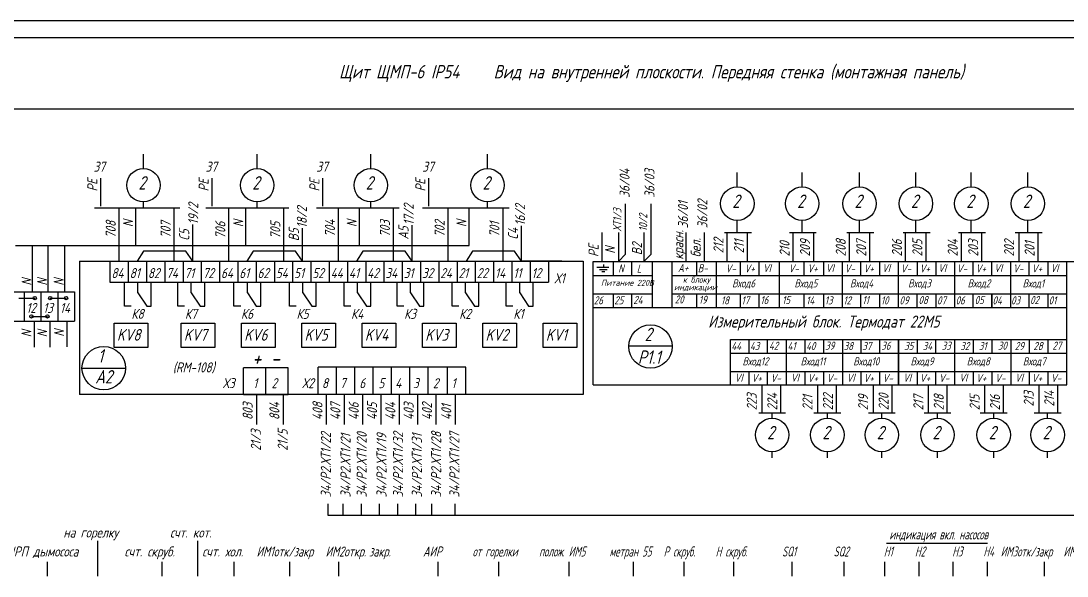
# Model space of a CAD drawing. Header units: millimetres. Extents: x 541 to 3142, y -35 to 600.
# Drawn here: x 2471.3 to 2784, y 434 to 600 of the extents above; entities that cross this region are included whole.
import ezdxf

# ---------------------------------------------------------------- set-up
doc = ezdxf.new("R2010")
doc.units = ezdxf.units.MM
doc.layers.add('АСУТП', color=7, linetype='Continuous')
doc.layers.add('ссылки', color=7, linetype='Continuous')
doc.styles.add('GOST тип А', font='GOST_A.TTF', dxfattribs={"oblique": 15})
doc.styles.add('ROMANC', font='GOST_A.TTF', dxfattribs={"oblique": 15, "height": 3})
doc.styles.get("Standard").update_dxf_attribs({"font": 'GOST_A.TTF', "width": 0.8, "oblique": 15, "height": 3})

msp = doc.modelspace()

# ---------------------------------------------------------------- linework, layer by layer
at = {"color": 7}
for p, q in [((3141.8436, 599.9708), (2300.8436, 599.9708)), ((2495.0677, 552.9717), (2495.0677, 544.5911)), ((2528.3479, 552.9717), (2528.3479, 544.5911)), ((2561.4636, 552.9717), (2561.4636, 544.5911)), ((2593.126, 552.9717), (2593.126, 544.5911)), ((2500.7122, 528.1671), (2500.7122, 544.1567)), ((2505.6309, 532.8376, -124.479), (2505.6309, 544.1322, -124.479)), ((2517.1116, 528.1671), (2517.1116, 544.1567)), ((2533.474, 528.1671), (2533.474, 544.1567)), ((2538.5722, 532.8376, -124.479), (2538.5722, 544.1322, -124.479)), ((2549.8734, 528.1671), (2549.8734, 544.1567)), ((2566.2521, 528.1671), (2566.2521, 544.1322)), ((2572.5016, 532.8376, -124.479), (2572.5016, 544.1322, -124.479)), ((2582.6515, 528.1671), (2582.6515, 544.1322)), ((2599, 528.1671), (2599, 544.1322)), ((2605.2782, 532.8376, -124.479), (2605.2782, 544.1322, -124.479)), ((2615.3994, 528.1671), (2615.3994, 544.1322)), ((2651.9982, 530.2217), (2651.9982, 545.2756)), ((2659.6289, 530.2217), (2659.6289, 545.2756)), ((2522.6634, 528.1671), (2522.6634, 539.1048)), ((2555.4252, 528.1671), (2555.4252, 538.037)), ((2588.2033, 528.1671), (2588.2033, 538.8987)), ((2620.9513, 528.1671), (2620.9513, 538.751)), ((2644.9231, 536.7697, -124.479), (2644.9231, 528.0156, -124.479)), ((2649.8745, 536.7697, -124.479), (2649.8745, 528.0156, -124.479)), ((2657.5051, 536.7697, -124.479), (2657.5051, 528.0156, -124.479)), ((2670.085, 536.7697, -124.479), (2670.085, 528.0156, -124.479)), ((2675.5159, 536.7697, -124.479), (2675.5159, 528.0156, -124.479)), ((2682.3904, 528.0729, -124.479), (2682.3904, 536.7697, -124.479)), ((2685.426, 536.7564), (2685.426, 537.5103)), ((2688.5037, 528.0729, -124.479), (2688.5037, 536.7697, -124.479)), ((2702.139, 528.0729, -124.479), (2702.139, 536.7697, -124.479)), ((2704.801, 536.7564), (2704.801, 537.5103)), ((2708.2522, 528.0729, -124.479), (2708.2522, 536.7697, -124.479)), ((2718.9425, 528.0729, -124.479), (2718.9425, 536.7697, -124.479)), ((2721.9697, 536.7564), (2721.9697, 537.5103)), ((2725.0557, 528.0729, -124.479), (2725.0557, 536.7697, -124.479)), ((2735.7259, 528.0729, -124.479), (2735.7259, 536.7697, -124.479)), ((2738.815, 536.7564), (2738.815, 537.5103)), ((2741.8392, 528.0729, -124.479), (2741.8392, 536.7697, -124.479)), ((2752.4088, 528.0729, -124.479), (2752.4088, 536.7697, -124.479)), ((2755.3631, 536.7564), (2755.3631, 537.5103)), ((2758.5221, 528.0729, -124.479), (2758.5221, 536.7697, -124.479)), ((2769.6456, 528.0729, -124.479), (2769.6456, 536.7697, -124.479)), ((2772.277, 536.7564), (2772.277, 537.5103)), ((2775.3684, 528.0729, -124.479), (2775.3684, 536.7697, -124.479)), ((2469.6604, 532.8376, -124.479), (2494.7603, 532.8376, -124.479)), ((2474.7789, 518.9489, -124.479), (2474.7789, 532.8376, -124.479)), ((2479.4457, 518.9489, -124.479), (2479.4457, 532.8376, -124.479)), ((2484.4136, 518.9489, -124.479), (2484.4136, 532.8376, -124.479)), ((2507.9752, 531.1134), (2506.0788, 528.1671)), ((2520.5827, 531.1134), (2507.9752, 531.1134)), ((2522.6634, 528.1671), (2520.5827, 531.1134)), ((2540.737, 531.1134), (2538.8406, 528.1671)), ((2553.3445, 531.1134), (2540.737, 531.1134)), ((2555.4252, 528.1671), (2553.3445, 531.1134)), ((2573.5151, 531.1134), (2571.6187, 528.1671)), ((2586.1226, 531.1134), (2573.5151, 531.1134)), ((2588.2033, 528.1671), (2586.1226, 531.1134)), ((2606.263, 531.1134), (2604.3667, 528.1671)), ((2618.8705, 531.1134), (2606.263, 531.1134)), ((2620.9513, 528.1671), (2618.8705, 531.1134)), ((2649.8745, 528.0156, -124.479), (2651.9982, 530.2217)), ((2657.5051, 528.0156, -124.479), (2659.6289, 530.2217)), ((2497.9151, 528.1671, -124.479), (2497.9151, 521.9028, -124.479)), ((2503.3754, 528.1671, -124.479), (2503.3754, 521.9028, -124.479)), ((2508.8357, 528.1671, -124.479), (2508.8357, 521.9028, -124.479)), ((2514.296, 528.1671, -124.479), (2514.296, 521.9028, -124.479)), ((2519.7563, 528.1671, -124.479), (2519.7563, 521.9028, -124.479)), ((2525.2166, 528.1671, -124.479), (2525.2166, 521.9028, -124.479)), ((2530.6769, 528.1671, -124.479), (2530.6769, 521.9028, -124.479)), ((2536.1372, 528.1671, -124.479), (2536.1372, 521.9028, -124.479)), ((2541.5975, 528.1671, -124.479), (2541.5975, 521.9028, -124.479)), ((2547.0578, 528.1671, -124.479), (2547.0578, 521.9028, -124.479)), ((2552.5181, 528.1671, -124.479), (2552.5181, 521.9028, -124.479)), ((2557.9784, 528.1671, -124.479), (2557.9784, 521.9028, -124.479)), ((2563.4387, 528.1671, -124.479), (2563.4387, 521.9028, -124.479)), ((2568.899, 528.1671, -124.479), (2568.899, 521.9028, -124.479)), ((2574.3593, 528.1671, -124.479), (2574.3593, 521.9028, -124.479)), ((2579.8196, 528.1671, -124.479), (2579.8196, 521.9028, -124.479)), ((2585.2799, 528.1671, -124.479), (2585.2799, 521.9028, -124.479)), ((2590.7401, 528.1671, -124.479), (2590.7401, 521.9028, -124.479)), ((2596.2004, 528.1671, -124.479), (2596.2004, 521.9028, -124.479)), ((2601.6607, 528.1671, -124.479), (2601.6607, 521.9028, -124.479)), ((2607.121, 528.1671, -124.479), (2607.121, 521.9028, -124.479)), ((2612.5813, 528.1671, -124.479), (2612.5813, 521.9028, -124.479)), ((2618.0416, 528.1671, -124.479), (2618.0416, 521.9028, -124.479)), ((2633.024, 528.1671, -124.479), (2621.024, 528.1671, -124.479)), ((2623.5019, 528.1671, -124.479), (2623.5019, 521.9028, -124.479)), ((2628.9622, 528.1671, -124.479), (2628.9622, 521.9028, -124.479)), ((2642.3773, 523.9788, -124.479), (2642.3773, 528.0156, -124.479)), ((2642.3773, 523.9788, -124.479), (2642.3773, 528.0156, -124.479)), ((2643.4604, 526.3738, -124.479), (2647.0604, 526.3738, -124.479)), ((2644.1931, 525.6207, -124.479), (2646.5211, 525.6207, -124.479)), ((2648.3831, 523.9773, -124.479), (2648.3831, 528.0156, -124.479)), ((2653.9339, 523.9773, -124.479), (2653.9339, 528.0156, -124.479)), ((2673.3145, 523.9773, -124.479), (2673.3145, 528.0156, -124.479)), ((2679.2201, 523.9788, -124.479), (2679.2201, 528.0156, -124.479)), ((2679.2201, 523.9773, -124.479), (2679.2201, 528.0156, -124.479)), ((2686.3675, 523.9788, -124.479), (2686.3675, 528.0156, -124.479)), ((2691.9183, 523.9788, -124.479), (2691.9183, 528.0156, -124.479)), ((2705.3848, 523.9788, -124.479), (2705.3848, 528.0156, -124.479)), ((2711.2704, 523.9788, -124.479), (2711.2704, 528.0156, -124.479)), ((2722.3922, 523.9788, -124.479), (2722.3922, 528.0156, -124.479)), ((2728.0739, 523.9788, -124.479), (2728.0739, 528.0156, -124.479)), ((2739.2444, 523.9788, -124.479), (2739.2444, 528.0156, -124.479)), ((2744.8573, 523.9788, -124.479), (2744.8573, 528.0156, -124.479)), ((2755.9591, 523.9788, -124.479), (2755.9591, 528.0156, -124.479)), ((2761.5402, 523.9788, -124.479), (2761.5402, 528.0156, -124.479)), ((2772.7049, 523.9788, -124.479), (2772.7049, 528.0156, -124.479)), ((2778.3866, 523.9788, -124.479), (2778.3866, 528.0156, -124.479)), ((2783.9375, 523.9788, -124.479), (2783.9375, 528.0156, -124.479)), ((2642.3773, 523.8951, -124.479), (2660.0463, 523.8951, -124.479)), ((2642.3773, 514.3538, -124.479), (2642.3773, 523.8951, -124.479)), ((2642.3773, 514.3538, -124.479), (2642.3773, 523.8951, -124.479)), ((2644.9604, 525.0238, -124.479), (2645.8604, 525.0238, -124.479)), ((2645.8604, 525.0238, -124.479), (2645.8604, 525.0238, -124.479)), ((2665.9604, 523.8951, -124.479), (2783.9375, 523.8951, -124.479)), ((2679.2201, 514.3538, -124.479), (2679.2201, 523.8951, -124.479)), ((2783.9375, 514.3538, -124.479), (2783.9375, 523.8951, -124.479)), ((2497.9151, 521.9028, -124.479), (2504.4548, 521.9028, -124.479)), ((2504.4548, 521.9028, -124.479), (2608.4521, 521.9028, -124.479)), ((2607.121, 521.9028, -124.479), (2628.9622, 521.9028, -124.479)), ((2417.181, 518.9489, -124.479), (2472.2736, 518.9489, -124.479)), ((2472.2736, 518.9489, -124.479), (2472.2736, 510.1989, -124.479)), ((2472.2736, 518.9489, -124.479), (2472.2736, 510.1989, -124.479)), ((2472.2736, 518.9489, -124.479), (2472.2736, 510.1989, -124.479)), ((2472.2736, 518.9489, -124.479), (2472.2736, 510.1989, -124.479)), ((2472.2736, 518.9489, -124.479), (2487.352, 518.9489, -124.479)), ((2477.2997, 518.9489, -124.479), (2477.2997, 510.1989, -124.479)), ((2477.2997, 518.9489, -124.479), (2477.2997, 510.1989, -124.479)), ((2477.2997, 518.9489, -124.479), (2477.2997, 510.1989, -124.479)), ((2477.2997, 518.9489, -124.479), (2477.2997, 510.1989, -124.479)), ((2482.3259, 518.9489, -124.479), (2482.3259, 510.1989, -124.479)), ((2482.3259, 518.9489, -124.479), (2482.3259, 510.1989, -124.479)), ((2482.3259, 518.9489, -124.479), (2482.3259, 510.1989, -124.479)), ((2482.3259, 518.9489, -124.479), (2482.3259, 510.1989, -124.479)), ((2487.352, 518.9489, -124.479), (2487.352, 510.1989, -124.479)), ((2487.352, 518.9489, -124.479), (2487.352, 510.1989, -124.479)), ((2487.352, 518.9489, -124.479), (2487.352, 510.1989, -124.479)), ((2642.3773, 518.3921, -124.479), (2660.0463, 518.3921, -124.479)), ((2642.3773, 514.3538, -124.479), (2642.3773, 518.3921, -124.479)), ((2642.3773, 514.3538, -124.479), (2642.3773, 518.3921, -124.479)), ((2642.3773, 514.3538, -124.479), (2642.3773, 518.3921, -124.479)), ((2642.3773, 514.3538, -124.479), (2642.3773, 518.3921, -124.479)), ((2642.3773, 514.3538, -124.479), (2642.3773, 518.3921, -124.479)), ((2642.3773, 514.3538, -124.479), (2642.3773, 518.3921, -124.479)), ((2648.3831, 514.4564, -124.479), (2648.3831, 518.4931, -124.479)), ((2653.9339, 514.4564, -124.479), (2653.9339, 518.4931, -124.479)), ((2665.9604, 518.3921, -124.479), (2783.9375, 518.3921, -124.479)), ((2673.3145, 514.4564, -124.479), (2673.3145, 518.4931, -124.479)), ((2679.2001, 514.4564, -124.479), (2679.2001, 518.4931, -124.479)), ((2686.3675, 514.3538, -124.479), (2686.3675, 518.3921, -124.479)), ((2691.9183, 514.3538, -124.479), (2691.9183, 518.3921, -124.479)), ((2705.3848, 514.3538, -124.479), (2705.3848, 518.3921, -124.479)), ((2711.2704, 514.3538, -124.479), (2711.2704, 518.3921, -124.479)), ((2711.2904, 514.3538, -124.479), (2711.2904, 518.3921, -124.479)), ((2722.3922, 514.3538, -124.479), (2722.3922, 518.3921, -124.479)), ((2728.0739, 514.3538, -124.479), (2728.0739, 518.3921, -124.479)), ((2728.0739, 514.3538, -124.479), (2728.0739, 518.3921, -124.479)), ((2739.1756, 514.3538, -124.479), (2739.1756, 518.3921, -124.479)), ((2744.8573, 514.3538, -124.479), (2744.8573, 518.3921, -124.479)), ((2755.9591, 514.3538, -124.479), (2755.9591, 518.3921, -124.479)), ((2761.5402, 514.3538, -124.479), (2761.5402, 518.3921, -124.479)), ((2761.5402, 514.3538, -124.479), (2761.5402, 518.3921, -124.479)), ((2761.5402, 514.3538, -124.479), (2761.5402, 518.3921, -124.479)), ((2761.6032, 514.3538, -124.479), (2761.6032, 518.3921, -124.479)), ((2772.7049, 514.3538, -124.479), (2772.7049, 518.3921, -124.479)), ((2778.3866, 514.3538, -124.479), (2778.3866, 518.3921, -124.479)), ((2778.3866, 514.3538, -124.479), (2778.3866, 518.3921, -124.479)), ((2783.9375, 514.3538, -124.479), (2783.9375, 518.3921, -124.479)), ((2783.9375, 514.3538, -124.479), (2783.9375, 518.3921, -124.479)), ((2783.9375, 514.3538, -124.479), (2783.9375, 518.3921, -124.479)), ((2417.181, 510.1989, -124.479), (2472.2736, 510.1989, -124.479)), ((2472.2736, 510.1989, -124.479), (2487.352, 510.1989, -124.479)), ((2475.3406, 502.4056, -124.479), (2475.3406, 510.1454, -124.479)), ((2480.0648, 502.4056, -124.479), (2480.0648, 510.1454, -124.479)), ((2485.1169, 502.5581, -248.958), (2485.1169, 510.2979, -248.958)), ((2642.3773, 500.7019, -124.479), (2642.3773, 504.7402, -124.479)), ((2642.3773, 500.7019, -124.479), (2642.3773, 504.7402, -124.479)), ((2642.3773, 500.7019, -124.479), (2642.3773, 504.7402, -124.479)), ((2642.3773, 500.7019, -124.479), (2642.3773, 504.7402, -124.479)), ((2642.3773, 500.7019, -124.479), (2642.3773, 504.7402, -124.479)), ((2642.3773, 500.7019, -124.479), (2642.3773, 504.7402, -124.479)), ((2683.375, 500.7019, -124.479), (2683.375, 504.7402, -124.479)), ((2688.9259, 500.7019, -124.479), (2688.9259, 504.7402, -124.479)), ((2694.4767, 500.7019, -124.479), (2694.4767, 504.7402, -124.479)), ((2700.1584, 500.7019, -124.479), (2700.1584, 504.7402, -124.479)), ((2705.7093, 500.7019, -124.479), (2705.7093, 504.7402, -124.479)), ((2711.2602, 500.7019, -124.479), (2711.2602, 504.7402, -124.479)), ((2722.4927, 500.7019, -124.479), (2722.4927, 504.7402, -124.479)), ((2728.0436, 500.7019, -124.479), (2728.0436, 504.7402, -124.479)), ((2733.6248, 500.7019, -124.479), (2733.6248, 504.7402, -124.479)), ((2733.6248, 500.7019, -124.479), (2733.6248, 504.7402, -124.479)), ((2733.6248, 500.7019, -124.479), (2733.6248, 504.7402, -124.479)), ((2733.6877, 500.7019, -124.479), (2733.6877, 504.7402, -124.479)), ((2739.2386, 500.7019, -124.479), (2739.2386, 504.7402, -124.479)), ((2744.7894, 500.7019, -124.479), (2744.7894, 504.7402, -124.479)), ((2750.4711, 500.7019, -124.479), (2750.4711, 504.7402, -124.479)), ((2756.022, 500.7019, -124.479), (2756.022, 504.7402, -124.479)), ((2761.5729, 500.7019, -124.479), (2761.5729, 504.7402, -124.479)), ((2772.8054, 500.7019, -124.479), (2772.8054, 504.7402, -124.479)), ((2778.3563, 500.7019, -124.479), (2778.3563, 504.7402, -124.479)), ((2783.9375, 500.7019, -124.479), (2783.9375, 504.7402, -124.479)), ((2783.9375, 500.7019, -124.479), (2783.9375, 504.7402, -124.479)), ((2783.9375, 500.7019, -124.479), (2783.9375, 504.7402, -124.479)), ((2642.3773, 491.181, -124.479), (2642.3773, 500.7019, -124.479)), ((2642.3773, 491.181, -124.479), (2642.3773, 500.7019, -124.479)), ((2642.3773, 491.181, -124.479), (2642.3773, 500.7019, -124.479)), ((2642.3773, 491.181, -124.479), (2642.3773, 500.7019, -124.479)), ((2683.3549, 500.7019, -124.479), (2783.9375, 500.7019, -124.479)), ((2700.1584, 491.181, -124.479), (2700.1584, 500.7019, -124.479)), ((2733.6248, 491.181, -124.479), (2733.6248, 500.7019, -124.479)), ((2733.6248, 491.181, -124.479), (2733.6248, 500.7019, -124.479)), ((2733.6248, 491.181, -124.479), (2733.6248, 500.7019, -124.479)), ((2733.6877, 491.181, -124.479), (2733.6877, 500.7019, -124.479)), ((2750.4711, 491.181, -124.479), (2750.4711, 500.7019, -124.479)), ((2783.9375, 491.181, -124.479), (2783.9375, 500.7019, -124.479)), ((2783.9375, 491.181, -124.479), (2783.9375, 500.7019, -124.479)), ((2544.4702, 496.2719, -124.479), (2537.8067, 496.2719, -124.479)), ((2537.8067, 488.2719, -124.479), (2537.8067, 496.2719, -124.479)), ((2551.1338, 496.2719, -124.479), (2544.4702, 496.2719, -124.479)), ((2544.4702, 488.2719, -124.479), (2544.4702, 496.2719, -124.479)), ((2551.1338, 488.2719, -124.479), (2551.1338, 496.2719, -124.479)), ((2604.2724, 496.4491, -124.479), (2560.1889, 496.4491, -124.479)), ((2560.1889, 488.4491, -124.479), (2560.1889, 496.4491, -124.479)), ((2560.1889, 488.4491, -124.479), (2560.1889, 496.4491, -124.479)), ((2565.6607, 488.4491, -124.479), (2565.6607, 496.4491, -124.479)), ((2571.1325, 488.4491, -124.479), (2571.1325, 496.4491, -124.479)), ((2576.6042, 488.4491, -124.479), (2576.6042, 496.4491, -124.479)), ((2582.076, 488.4491, -124.479), (2582.076, 496.4491, -124.479)), ((2587.5478, 488.4491, -124.479), (2587.5478, 496.4491, -124.479)), ((2593.0196, 488.4491, -124.479), (2593.0196, 496.4491, -124.479)), ((2598.8006, 488.4491, -124.479), (2598.8006, 496.4491, -124.479)), ((2604.2724, 488.4491, -124.479), (2604.2724, 496.4491, -124.479)), ((2683.3549, 491.181, -124.479), (2683.3549, 495.2178, -124.479)), ((2683.375, 495.2178, -124.479), (2783.9375, 495.2178, -124.479)), ((2688.9259, 491.181, -124.479), (2688.9259, 495.2178, -124.479)), ((2694.4767, 491.181, -124.479), (2694.4767, 495.2178, -124.479)), ((2705.7093, 491.181, -124.479), (2705.7093, 495.2178, -124.479)), ((2711.2602, 491.181, -124.479), (2711.2602, 495.2178, -124.479)), ((2722.4927, 491.181, -124.479), (2722.4927, 495.2178, -124.479)), ((2728.0436, 491.181, -124.479), (2728.0436, 495.2178, -124.479)), ((2739.2386, 491.181, -124.479), (2739.2386, 495.2178, -124.479)), ((2744.7894, 491.181, -124.479), (2744.7894, 495.2178, -124.479)), ((2756.022, 491.181, -124.479), (2756.022, 495.2178, -124.479)), ((2761.5729, 491.181, -124.479), (2761.5729, 495.2178, -124.479)), ((2772.8054, 491.181, -124.479), (2772.8054, 495.2178, -124.479)), ((2778.3563, 491.181, -124.479), (2778.3563, 495.2178, -124.479)), ((2692.7278, 491.1729, -124.479), (2692.7278, 483.0253, -124.479)), ((2698.3089, 491.1729, -124.479), (2698.3089, 483.0253, -124.479)), ((2709.3658, 491.1729, -124.479), (2709.3658, 483.0253, -124.479)), ((2714.947, 491.1729, -124.479), (2714.947, 483.0253, -124.479)), ((2726.0038, 491.1729, -124.479), (2726.0038, 483.0253, -124.479)), ((2731.585, 491.1729, -124.479), (2731.585, 483.0253, -124.479)), ((2742.5038, 491.1729, -124.479), (2742.5038, 483.0253, -124.479)), ((2748.085, 491.1729, -124.479), (2748.085, 483.0253, -124.479)), ((2759.3038, 491.1729, -124.479), (2759.3038, 483.0253, -124.479)), ((2764.885, 491.1729, -124.479), (2764.885, 483.0253, -124.479)), ((2775.5038, 491.1729, -124.479), (2775.5038, 483.0253, -124.479)), ((2781.085, 491.1729, -124.479), (2781.085, 483.0253, -124.479)), ((2537.8067, 488.2719, -124.479), (2544.4702, 488.2719, -124.479)), ((2541.8067, 479.354, -124.479), (2541.8067, 488.2719, -124.479)), ((2544.4702, 488.2719, -124.479), (2551.1338, 488.2719, -124.479)), ((2549.8067, 479.354, -124.479), (2549.8067, 488.2719, -124.479)), ((2560.1889, 488.4491, -124.479), (2598.8006, 488.4491, -124.479)), ((2562.6886, 479.354, -124.479), (2562.6886, 488.2719, -124.479)), ((2568.0477, 479.354, -124.479), (2568.0477, 488.2719, -124.479)), ((2573.5195, 479.354, -124.479), (2573.5195, 488.2719, -124.479)), ((2578.9912, 479.354, -124.479), (2578.9912, 488.2719, -124.479)), ((2584.463, 479.354, -124.479), (2584.463, 488.2719, -124.479)), ((2589.9348, 479.354, -124.479), (2589.9348, 488.2719, -124.479)), ((2595.4066, 479.354, -124.479), (2595.4066, 488.2719, -124.479)), ((2601.1876, 479.354, -124.479), (2601.1876, 488.2719, -124.479)), ((2563.0249, 455.6), (2563.0249, 452.2088)), ((2567.5499, 455.6), (2567.5499, 452.2088)), ((2572.9799, 455.6), (2572.9799, 452.2088)), ((2578.4099, 455.6), (2578.4099, 452.2088)), ((2583.8398, 455.6), (2583.8398, 452.2088)), ((2589.2698, 455.6), (2589.2698, 452.2088)), ((2594.021, 455.6), (2594.021, 452.2088)), ((2601.0348, 455.6), (2601.0348, 452.2088))]:
    msp.add_line(p, q, dxfattribs=at)
at = {"color": 7, "lineweight": 30}
for p, q in [((2320.8436, 594.9708), (3136.8436, 594.9708)), ((2507.933, 555.8987), (2507.933, 560.1487)), ((2541.9366, 555.8987), (2541.9366, 560.1487)), ((2575.8661, 555.8987), (2575.8661, 560.1487)), ((2610.7838, 555.8987), (2610.7838, 560.1487)), ((2685.426, 550.4012), (2685.426, 554.6512)), ((2704.801, 550.4012), (2704.801, 554.6512)), ((2721.9697, 550.4012), (2721.9697, 554.6512)), ((2738.815, 550.4012), (2738.815, 554.6512)), ((2755.3631, 550.4012), (2755.3631, 554.6512)), ((2772.277, 550.4012), (2772.277, 554.6512)), ((2493.284, 544.1322), (2518.7775, 544.1322)), ((2507.933, 544.1322), (2507.933, 545.8544)), ((2507.933, 544.1322), (2507.933, 545.8544)), ((2526.5642, 544.1322), (2551.4164, 544.1322)), ((2541.9366, 544.1322), (2541.9366, 545.8544)), ((2541.9366, 544.1322), (2541.9366, 545.8544)), ((2559.6798, 544.1322), (2584.401, 544.1322)), ((2575.8661, 544.1322), (2575.8661, 545.8544)), ((2575.8661, 544.1322), (2575.8661, 545.8544)), ((2591.3422, 544.1322), (2617.2192, 544.1322)), ((2610.7838, 544.1322), (2610.7838, 545.8544)), ((2610.7838, 544.1322), (2610.7838, 545.8544)), ((2685.426, 536.7564), (2685.426, 540.3569)), ((2704.801, 536.7564), (2704.801, 540.3569)), ((2721.9697, 536.7564), (2721.9697, 540.3569)), ((2738.815, 536.7564), (2738.815, 540.3569)), ((2755.3631, 536.7564), (2755.3631, 540.3569)), ((2772.277, 536.7564), (2772.277, 540.3569)), ((2681.6259, 536.7559), (2689.6558, 536.7559)), ((2701.001, 536.7559), (2709.0308, 536.7559)), ((2718.1696, 536.7559), (2726.1994, 536.7559)), ((2735.015, 536.7559), (2743.0448, 536.7559)), ((2751.563, 536.7559), (2759.5928, 536.7559)), ((2768.4769, 536.7559), (2776.5067, 536.7559)), ((2469.6604, 532.8376, -124.479), (2605.2724, 532.8376, -124.479)), ((2488.8074, 528.1671, -124.479), (2488.8074, 488.2719, -124.479)), ((2639.3592, 528.1671, -124.479), (2639.3592, 488.2719, -124.479)), ((2642.3773, 491.181, -124.479), (2642.3773, 528.0156, -124.479)), ((2642.3773, 528.0156, -124.479), (2783.9375, 528.0156, -124.479)), ((2642.3773, 523.9788, -124.479), (2642.3773, 528.0156, -124.479)), ((2642.3773, 523.9788, -124.479), (2642.3773, 528.0156, -124.479)), ((2660.0463, 523.9773, -124.479), (2660.0463, 528.0156, -124.479)), ((2665.9604, 523.9773, -124.479), (2665.9604, 528.0156, -124.479)), ((2679.2001, 523.9773, -124.479), (2679.2001, 528.0156, -124.479)), ((2698.0307, 523.9788, -124.479), (2698.0307, 528.0156, -124.479)), ((2716.8413, 523.9788, -124.479), (2716.8413, 528.0156, -124.479)), ((2733.6248, 523.9788, -124.479), (2733.6248, 528.0156, -124.479)), ((2750.4082, 523.9788, -124.479), (2750.4082, 528.0156, -124.479)), ((2767.154, 523.9788, -124.479), (2767.154, 528.0156, -124.479)), ((2783.9375, 528.0156, -124.479), (2922.7949, 528.0156, -124.479)), ((2783.9375, 491.181, -124.479), (2783.9375, 528.0156, -124.479)), ((2783.9375, 523.9788, -124.479), (2783.9375, 528.0156, -124.479)), ((2642.3773, 491.181, -124.479), (2642.3773, 523.8951, -124.479)), ((2642.3773, 491.181, -124.479), (2642.3773, 523.8951, -124.479)), ((2660.0463, 514.4564, -124.479), (2660.0463, 523.9773, -124.479)), ((2665.9604, 514.4564, -124.479), (2665.9604, 523.9773, -124.479)), ((2679.2201, 514.4564, -124.479), (2679.2201, 523.9773, -124.479)), ((2698.0307, 514.3538, -124.479), (2698.0307, 523.8951, -124.479)), ((2716.8413, 514.3538, -124.479), (2716.8413, 523.8951, -124.479)), ((2733.6248, 514.3538, -124.479), (2733.6248, 523.8951, -124.479)), ((2750.4082, 514.3538, -124.479), (2750.4082, 523.8951, -124.479)), ((2767.154, 514.3538, -124.479), (2767.154, 523.8951, -124.479)), ((2783.9375, 491.181, -124.479), (2783.9375, 523.8951, -124.479)), ((2470.6502, 517.1181), (2475.4671, 517.1181)), ((2480.0432, 517.1181), (2484.8601, 517.1181)), ((2642.3773, 514.3538, -124.479), (2783.9375, 514.3538, -124.479)), ((2474.4294, 511.6588), (2479.2463, 511.6588)), ((2683.3549, 504.7402, -124.479), (2783.9375, 504.7402, -124.479)), ((2683.3549, 500.7019, -124.479), (2683.3549, 504.7402, -124.479)), ((2700.1584, 500.7019, -124.479), (2700.1584, 504.7402, -124.479)), ((2716.9418, 500.7019, -124.479), (2716.9418, 504.7402, -124.479)), ((2750.4711, 500.7019, -124.479), (2750.4711, 504.7402, -124.479)), ((2767.2545, 500.7019, -124.479), (2767.2545, 504.7402, -124.479)), ((2683.375, 491.181, -124.479), (2683.375, 500.7019, -124.479)), ((2700.1584, 491.181, -124.479), (2700.1584, 500.7019, -124.479)), ((2716.9418, 491.181, -124.479), (2716.9418, 500.7019, -124.479)), ((2750.4711, 491.181, -124.479), (2750.4711, 500.7019, -124.479)), ((2767.2545, 491.181, -124.479), (2767.2545, 500.7019, -124.479)), ((2642.3773, 491.181, -124.479), (2783.9375, 491.181, -124.479)), ((2691.8193, 482.8073), (2699.8491, 482.8073)), ((2695.8229, 481.2549), (2695.8229, 482.8445)), ((2708.3442, 482.8073), (2716.374, 482.8073)), ((2712.3478, 481.2549), (2712.3478, 482.8445)), ((2724.5982, 482.8073), (2732.628, 482.8073)), ((2728.6018, 481.2549), (2728.6018, 482.8445)), ((2741.2586, 482.8073), (2749.2884, 482.8073)), ((2745.2621, 481.2549), (2745.2621, 482.8445)), ((2758.0544, 482.8073), (2766.0842, 482.8073)), ((2762.0579, 481.2549), (2762.0579, 482.8445)), ((2774.1729, 482.8073), (2782.2028, 482.8073)), ((2778.1765, 481.2549), (2778.1765, 482.8445)), ((2695.8229, 469.4191), (2695.8229, 471.2106)), ((2712.3478, 469.4191), (2712.3478, 471.2106)), ((2728.6018, 469.4191), (2728.6018, 471.2106)), ((2745.2621, 469.4191), (2745.2621, 471.2106)), ((2762.0579, 469.4191), (2762.0579, 471.2106)), ((2778.1765, 469.4191), (2778.1765, 471.2106)), ((2563.0249, 452.2088), (2944.2009, 452.2088)), ((2494.249, 434.0289, -124.479), (2494.249, 444.5616, -124.479)), ((2524.2313, 434.0289, -124.479), (2524.2313, 444.5616, -124.479)), ((2479.2456, 434.0289, -124.479), (2479.2456, 438.2789, -124.479)), ((2513.5671, 434.0289, -124.479), (2513.5671, 438.2789, -124.479)), ((2535.0593, 434.0289, -124.479), (2535.0593, 438.2789, -124.479)), ((2551.6655, 434.0289, -124.479), (2551.6655, 438.2789, -124.479)), ((2566.3049, 434.0289, -124.479), (2566.3049, 438.2789, -124.479)), ((2596.0485, 434.0289, -124.479), (2596.0485, 438.2789, -124.479)), ((2614.1883, 434.0289, -124.479), (2614.1883, 438.2789, -124.479)), ((2635.1882, 434.0289, -124.479), (2635.1882, 438.2789, -124.479)), ((2654.3534, 434.0289, -124.479), (2654.3534, 438.2789, -124.479)), ((2669.5253, 434.0289, -124.479), (2669.5253, 438.2789, -124.479)), ((2684.3524, 434.0289, -124.479), (2684.3524, 438.2789, -124.479)), ((2701.8142, 434.0289, -124.479), (2701.8142, 438.2789, -124.479)), ((2717.3285, 434.0289, -124.479), (2717.3285, 438.2789, -124.479)), ((2729.5078, 434.0289, -124.479), (2729.5078, 438.2789, -124.479)), ((2739.7687, 434.0289, -124.479), (2739.7687, 438.2789, -124.479)), ((2749.9611, 434.0289, -124.479), (2749.9611, 438.2789, -124.479)), ((2760.222, 434.0289, -124.479), (2760.222, 438.2789, -124.479)), ((2777.1985, 434.0289, -124.479), (2777.1985, 438.2789, -124.479))]:
    msp.add_line(p, q, dxfattribs=at)
at = {"color": 7, "linetype": 'Continuous'}
for p, q in [((2645.3899, 527.1649, -124.479), (2645.3899, 526.3738, -124.479)), ((2652.9816, 502.8246), (2665.9816, 502.8246)), ((2489.5549, 496.1999, -124.479), (2502.5549, 496.1999, -124.479))]:
    msp.add_line(p, q, dxfattribs=at)
at = {"color": 250}
msp.add_line((2730.0502, 443.8755), (2760.2089, 443.8755), dxfattribs=at)
at = {"color": 7, "lineweight": 30, "elevation": -124.479}
for points in [[(2488.8074, 528.1671), (2639.3592, 528.1671)], [(2639.3592, 488.2719), (2488.8074, 488.2719)]]:
    msp.add_lwpolyline(points, dxfattribs=at)
at = {"color": 7, "elevation": -124.479}
for points in [[(2499.206, 509.6545), (2509.2377, 509.6545), (2509.2377, 502.3359), (2499.206, 502.3359)], [(2519.206, 509.6545), (2529.2377, 509.6545), (2529.2377, 502.3359), (2519.206, 502.3359)], [(2537.2377, 509.6545), (2547.2695, 509.6545), (2547.2695, 502.3359), (2537.2377, 502.3359)], [(2555.2695, 509.6545), (2565.3012, 509.6545), (2565.3012, 502.3359), (2555.2695, 502.3359)], [(2573.3012, 509.6545), (2583.3329, 509.6545), (2583.3329, 502.3359), (2573.3012, 502.3359)], [(2591.3329, 509.6545), (2601.3647, 509.6545), (2601.3647, 502.3359), (2591.3329, 502.3359)], [(2609.3647, 509.6545), (2619.3964, 509.6545), (2619.3964, 502.3359), (2609.3647, 502.3359)], [(2627.3964, 509.6545), (2637.4281, 509.6545), (2637.4281, 502.3359), (2627.3964, 502.3359)]]:
    msp.add_lwpolyline(points, close=True, dxfattribs=at)
at = {"color": 7, "lineweight": 30}
for centre in [(2507.933, 550.8544), (2541.9366, 550.8544), (2575.8661, 550.8544), (2610.7838, 550.8544), (2685.426, 545.3569), (2704.801, 545.3569), (2721.9697, 545.3569), (2738.815, 545.3569), (2755.3631, 545.3569), (2772.277, 545.3569), (2695.8229, 476.2106), (2712.3478, 476.2106), (2728.6018, 476.2106), (2745.2621, 476.2106), (2762.0579, 476.2106), (2778.1765, 476.2106)]:
    msp.add_circle(centre, 5, dxfattribs=at)
at = {"color": 7}
for centre in [(2475.4209, 517.1181), (2480.071, 517.1181), (2484.8139, 517.1181), (2474.4572, 511.6588), (2479.2002, 511.6588)]:
    msp.add_circle(centre, 0.497, dxfattribs=at)
at = {"color": 7, "linetype": 'Continuous'}
for centre in [(2659.4816, 502.6428), (2496.0549, 496.1999, -124.479)]:
    msp.add_circle(centre, 6.5, dxfattribs=at)
at = {"layer": 'АСУТП', "color": 7}
for p, q in [((2328.6863, 573.7022, -248.958), (3129.6096, 573.7022, -248.958)), ((2502.2228, 514.6891), (2502.2228, 521.8168)), ((2510.2228, 514.6891), (2510.2228, 521.8168)), ((2518.2366, 514.6891), (2518.2366, 521.8168)), ((2526.2366, 514.6891), (2526.2366, 521.8168)), ((2534.9849, 514.6891), (2534.9849, 521.8168)), ((2542.9849, 514.6891), (2542.9849, 521.8168)), ((2551.5863, 514.6891), (2551.5863, 521.8168)), ((2559.5863, 514.6891), (2559.5863, 521.8168)), ((2567.8939, 514.6891), (2567.8939, 521.8168)), ((2575.8939, 514.6891), (2575.8939, 521.8168)), ((2583.7607, 514.6891), (2583.7607, 521.8168)), ((2591.7607, 514.6891), (2591.7607, 521.8168)), ((2600.2152, 514.6891), (2600.2152, 521.8168)), ((2608.2152, 514.6891), (2608.2152, 521.8168)), ((2616.3759, 514.6891), (2616.3759, 521.8168)), ((2624.3759, 514.6891), (2624.3759, 521.8168)), ((2504.2228, 514.6891), (2502.2228, 514.6891)), ((2508.8895, 514.6891), (2510.2228, 514.6891)), ((2520.2366, 514.6891), (2518.2366, 514.6891)), ((2524.9032, 514.6891), (2526.2366, 514.6891)), ((2536.9849, 514.6891), (2534.9849, 514.6891)), ((2541.6516, 514.6891), (2542.9849, 514.6891)), ((2553.5863, 514.6891), (2551.5863, 514.6891)), ((2558.253, 514.6891), (2559.5863, 514.6891)), ((2569.8939, 514.6891), (2567.8939, 514.6891)), ((2574.5605, 514.6891), (2575.8939, 514.6891)), ((2585.7607, 514.6891), (2583.7607, 514.6891)), ((2590.4274, 514.6891), (2591.7607, 514.6891)), ((2602.2152, 514.6891), (2600.2152, 514.6891)), ((2606.8819, 514.6891), (2608.2152, 514.6891)), ((2618.3759, 514.6891), (2616.3759, 514.6891)), ((2623.0425, 514.6891), (2624.3759, 514.6891))]:
    msp.add_line(p, q, dxfattribs=at)
at = {"layer": 'АСУТП', "color": 7, "lineweight": -3}
for p, q in [((2506.2228, 518.6891), (2506.2228, 521.8168)), ((2522.2366, 518.6891), (2522.2366, 521.8168)), ((2538.9849, 518.6891), (2538.9849, 521.8168)), ((2555.5863, 518.6891), (2555.5863, 521.8168)), ((2571.8939, 518.6891), (2571.8939, 521.8168)), ((2587.7607, 518.6891), (2587.7607, 521.8168)), ((2604.2152, 518.6891), (2604.2152, 521.8168)), ((2620.3759, 518.6891), (2620.3759, 521.8168))]:
    msp.add_line(p, q, dxfattribs=at)
at = {"layer": 'АСУТП', "color": 7, "linetype": 'Continuous', "lineweight": 30}
for p, q in [((2506.2228, 518.6891), (2508.8895, 514.6891)), ((2522.2366, 518.6891), (2524.9032, 514.6891)), ((2538.9849, 518.6891), (2541.6516, 514.6891)), ((2555.5863, 518.6891), (2558.253, 514.6891)), ((2571.8939, 518.6891), (2574.5605, 514.6891)), ((2587.7607, 518.6891), (2590.4274, 514.6891)), ((2604.2152, 518.6891), (2606.8819, 514.6891)), ((2620.3759, 518.6891), (2623.0425, 514.6891))]:
    msp.add_line(p, q, dxfattribs=at)

# ---------------------------------------------------------------- texts
at = {"color": 7, "linetype": 'Continuous', "oblique": 15}
for s, height, p in [('37', 3, (2493.0223, 554.8933, -124.479)), ('37', 3, (2526.4956, 554.8933, -124.479)), ('37', 3, (2559.6113, 554.8933, -124.479)), ('37', 3, (2591.2737, 554.8933, -124.479)), ('2', 4, (2657.7139, 504.27)), ('1', 4, (2494.2872, 497.827, -124.479)), ('Р1.1', 4, (2655.6791, 497.4609)), ('А2', 4, (2493.5025, 491.6135, -124.479))]:
    msp.add_text(s, height=height, dxfattribs=at).set_placement(p)
for s, height, style, p in [('2', 4, 'ROMANC', (2506.4268, 549.5744)), ('2', 4, 'ROMANC', (2540.4304, 549.5744)), ('2', 4, 'ROMANC', (2574.3599, 549.5744)), ('2', 4, 'ROMANC', (2609.2776, 549.5744)), ('2', 4, 'ROMANC', (2683.9198, 544.077)), ('2', 4, 'ROMANC', (2703.2948, 544.077)), ('2', 4, 'ROMANC', (2720.4634, 544.077)), ('2', 4, 'ROMANC', (2737.3088, 544.077)), ('2', 4, 'ROMANC', (2753.8568, 544.077)), ('2', 4, 'ROMANC', (2770.7707, 544.077)), ('N', 2.4, 'GOST тип А', (2649.8283, 524.8039, -124.479)), ('L', 2.4, 'GOST тип А', (2655.3867, 524.7218, -124.479)), ('А+', 2.4, 'GOST тип А', (2667.7132, 524.9425, -124.479)), ('В-', 2.4, 'GOST тип А', (2673.6158, 524.8441, -124.479)), ('V-', 2.4, 'GOST тип А', (2681.9145, 524.7846, -124.479)), ('V+', 2.4, 'GOST тип А', (2687.5414, 524.7846, -124.479)), ('VI', 2.4, 'GOST тип А', (2693.0836, 524.8831, -124.479)), ('V-', 2.4, 'GOST тип А', (2700.7251, 524.7846, -124.479)), ('V+', 2.4, 'GOST тип А', (2706.352, 524.7846, -124.479)), ('VI', 2.4, 'GOST тип А', (2711.8942, 524.8831, -124.479)), ('V-', 2.4, 'GOST тип А', (2717.5085, 524.7846, -124.479)), ('V+', 2.4, 'GOST тип А', (2723.1354, 524.7846, -124.479)), ('VI', 2.4, 'GOST тип А', (2728.6777, 524.8831, -124.479)), ('V-', 2.4, 'GOST тип А', (2734.2919, 524.7846, -124.479)), ('V+', 2.4, 'GOST тип А', (2739.9188, 524.7846, -124.479)), ('VI', 2.4, 'GOST тип А', (2745.4611, 524.8831, -124.479)), ('V-', 2.4, 'GOST тип А', (2751.0378, 524.7846, -124.479)), ('V+', 2.4, 'GOST тип А', (2756.6647, 524.7846, -124.479)), ('VI', 2.4, 'GOST тип А', (2762.2069, 524.8831, -124.479)), ('V-', 2.4, 'GOST тип А', (2767.8212, 524.7846, -124.479)), ('V+', 2.4, 'GOST тип А', (2773.4481, 524.7846, -124.479)), ('VI', 2.4, 'GOST тип А', (2778.9904, 524.8831, -124.479)), ('Питание 220В', 1.8, 'GOST тип А', (2644.6744, 520.7855, -124.479)), ('к блоку ', 1.8, 'GOST тип А', (2669.1603, 521.7253, -124.479)), ('Вход6', 2.4, 'GOST тип А', (2683.8721, 520.3297, -124.479)), ('Вход5', 2.4, 'GOST тип А', (2702.4884, 520.3297, -124.479)), ('Вход4', 2.4, 'GOST тип А', (2719.1052, 520.3297, -124.479)), ('Вход3', 2.4, 'GOST тип А', (2736.4648, 520.3297, -124.479)), ('Вход2', 2.4, 'GOST тип А', (2754.2479, 520.3297, -124.479)), ('Вход1', 2.4, 'GOST тип А', (2770.6981, 520.3297, -124.479)), (' индикации', 1.8, 'GOST тип А', (2665.3978, 519.4696, -124.479)), ('26', 2.4, 'GOST тип А', (2642.549, 515.2657, -124.479)), ('25', 2.4, 'GOST тип А', (2648.6539, 515.2657, -124.479)), ('24', 2.4, 'GOST тип А', (2654.3399, 515.3642, -124.479)), ('20', 2.4, 'GOST тип А', (2666.7426, 515.5254, -124.479)), ('19', 2.4, 'GOST тип А', (2673.92, 515.427, -124.479)), ('18', 2.4, 'GOST тип А', (2680.5333, 515.2422, -124.479)), ('17', 2.4, 'GOST тип А', (2686.6383, 515.2422, -124.479)), ('16', 2.4, 'GOST тип А', (2692.3243, 515.3407, -124.479)), ('15', 2.4, 'GOST тип А', (2698.8129, 515.3407, -124.479)), ('14', 2.4, 'GOST тип А', (2705.9903, 515.2422, -124.479)), ('13', 2.4, 'GOST тип А', (2711.5613, 515.2422, -124.479)), ('12', 2.4, 'GOST тип А', (2717.1121, 515.2422, -124.479)), ('11', 2.4, 'GOST тип А', (2722.7982, 515.3407, -124.479)), ('10', 2.4, 'GOST тип А', (2728.3447, 515.2422, -124.479)), ('09', 2.4, 'GOST тип А', (2733.8955, 515.2422, -124.479)), ('08', 2.4, 'GOST тип А', (2739.5816, 515.3407, -124.479)), ('07', 2.4, 'GOST тип А', (2745.1281, 515.2422, -124.479)), ('06', 2.4, 'GOST тип А', (2750.679, 515.2422, -124.479)), ('05', 2.4, 'GOST тип А', (2756.365, 515.3407, -124.479)), ('04', 2.4, 'GOST тип А', (2761.7005, 515.2422, -124.479)), ('03', 2.4, 'GOST тип А', (2767.2513, 515.2422, -124.479)), ('02', 2.4, 'GOST тип А', (2772.9374, 515.3407, -124.479)), ('01', 2.4, 'GOST тип А', (2778.4839, 515.2422, -124.479)), ('Измерительный блок. Термодат 22М5', 3.6, 'GOST тип А', (2676.7141, 508.3059, -124.479)), ('44', 2.4, 'GOST тип А', (2683.6458, 501.5904, -124.479)), ('43', 2.4, 'GOST тип А', (2689.1966, 501.5904, -124.479)), ('42', 2.4, 'GOST тип А', (2694.8827, 501.6888, -124.479)), ('41', 2.4, 'GOST тип А', (2700.4292, 501.5904, -124.479)), ('40', 2.4, 'GOST тип А', (2705.9801, 501.5904, -124.479)), ('39', 2.4, 'GOST тип А', (2711.6661, 501.6888, -124.479)), ('38', 2.4, 'GOST тип А', (2717.2127, 501.5904, -124.479)), ('37', 2.4, 'GOST тип А', (2722.7635, 501.5904, -124.479)), ('36', 2.4, 'GOST тип А', (2728.4495, 501.6888, -124.479)), ('35', 2.4, 'GOST тип А', (2735.2846, 501.5904, -124.479)), ('34', 2.4, 'GOST тип А', (2740.8355, 501.5904, -124.479)), ('33', 2.4, 'GOST тип А', (2746.5215, 501.6888, -124.479)), ('32', 2.4, 'GOST тип А', (2752.0681, 501.5904, -124.479)), ('31', 2.4, 'GOST тип А', (2757.6189, 501.5904, -124.479)), ('30', 2.4, 'GOST тип А', (2763.305, 501.6888, -124.479)), ('29', 2.4, 'GOST тип А', (2768.3542, 501.5904, -124.479)), ('28', 2.4, 'GOST тип А', (2773.905, 501.5904, -124.479)), ('27', 2.4, 'GOST тип А', (2779.5911, 501.6888, -124.479)), ('Вход12', 2.4, 'GOST тип А', (2686.9655, 497.0216, -124.479)), ('Вход11', 2.4, 'GOST тип А', (2704.3489, 497.0216, -124.479)), ('Вход10', 2.4, 'GOST тип А', (2720.0823, 497.0216, -124.479)), ('Вход9', 2.4, 'GOST тип А', (2737.2084, 497.0216, -124.479)), ('Вход8', 2.4, 'GOST тип А', (2753.9919, 497.0216, -124.479)), ('Вход7', 2.4, 'GOST тип А', (2770.7753, 497.0216, -124.479)), ('VI', 2.4, 'GOST тип А', (2684.6522, 492.1168, -124.479)), ('V+', 2.4, 'GOST тип А', (2689.6736, 492.0183, -124.479)), ('V-', 2.4, 'GOST тип А', (2695.3771, 492.0183, -124.479)), ('VI', 2.4, 'GOST тип А', (2701.4356, 492.1168, -124.479)), ('V+', 2.4, 'GOST тип А', (2706.457, 492.0183, -124.479)), ('V-', 2.4, 'GOST тип А', (2712.1605, 492.0183, -124.479)), ('VI', 2.4, 'GOST тип А', (2718.1185, 492.1168, -124.479)), ('V+', 2.4, 'GOST тип А', (2723.14, 492.0183, -124.479)), ('V-', 2.4, 'GOST тип А', (2728.8434, 492.0183, -124.479)), ('VI', 2.4, 'GOST тип А', (2734.9649, 492.1168, -124.479)), ('V+', 2.4, 'GOST тип А', (2739.9863, 492.0183, -124.479)), ('V-', 2.4, 'GOST тип А', (2745.6898, 492.0183, -124.479)), ('VI', 2.4, 'GOST тип А', (2751.7483, 492.1168, -124.479)), ('V+', 2.4, 'GOST тип А', (2756.7697, 492.0183, -124.479)), ('V-', 2.4, 'GOST тип А', (2762.4732, 492.0183, -124.479)), ('VI', 2.4, 'GOST тип А', (2768.4312, 492.1168, -124.479)), ('V+', 2.4, 'GOST тип А', (2773.4527, 492.0183, -124.479)), ('V-', 2.4, 'GOST тип А', (2779.1561, 492.0183, -124.479)), ('2', 4, 'ROMANC', (2694.3166, 474.9306)), ('2', 4, 'ROMANC', (2710.8415, 474.9306)), ('2', 4, 'ROMANC', (2727.0955, 474.9306)), ('2', 4, 'ROMANC', (2743.7559, 474.9306)), ('2', 4, 'ROMANC', (2760.5517, 474.9306)), ('2', 4, 'ROMANC', (2776.6702, 474.9306))]:
    msp.add_text(s, height=height, dxfattribs=dict(at, style=style)).set_placement(p)
for s, height, p in [('36/04', 3, (2653.2307, 547.1106, -248.958)), ('36/03', 3, (2660.6832, 547.1106, -248.958)), ('19/2', 3, (2524.3023, 539.1167, -248.958)), ('18/2', 3, (2556.7704, 538.0488, -248.958)), ('17/2', 3, (2588.7105, 538.9349, -248.958)), ('16/2', 3, (2621.9979, 538.7872, -248.958)), ('ХТ1/3', 2.5, (2650.7729, 537.0675, -248.958)), ('36/01', 3, (2670.6951, 537.9981, -248.958)), ('36/02', 3, (2676.4926, 537.9981, -248.958)), ('10/2', 2.5, (2658.5055, 537.0675, -248.958)), ('21/5', 3, (2551.0402, 471.4858, -124.479)), ('21/3', 3, (2543.0132, 471.4858, -124.479)), ('34/Р2.ХТ1/22', 3, (2563.9409, 457.5275, -124.479)), ('34/Р2.ХТ1/21', 3, (2569.8244, 457.5275, -124.479)), ('34/Р2.ХТ1/20', 3, (2574.6663, 457.5275, -124.479)), ('34/Р2.ХТ1/19', 3, (2580.5822, 457.5275, -124.479)), ('34/Р2.ХТ1/32', 3, (2585.5463, 457.5275, -124.479)), ('34/Р2.ХТ1/31', 3, (2591.153, 457.5275, -124.479)), ('34/Р2.ХТ1/28', 3, (2596.9143, 457.5275, -124.479)), ('34/Р2.ХТ1/27', 3, (2602.3745, 457.5275, -124.479))]:
    msp.add_text(s, height=height, rotation=90, dxfattribs=at).set_placement(p)
at = {"color": 7, "oblique": 15}
for s, p in [('PE', (2494.1543, 548.9929, -124.479)), ('PE', (2527.4345, 548.9929, -124.479)), ('PE', (2560.5501, 548.9929, -124.479)), ('PE', (2592.2125, 548.9929, -124.479)), ('N', (2504.8219, 538.3336, -124.479)), ('N', (2537.7631, 538.3336, -124.479)), ('N', (2571.6926, 538.3336, -124.479)), ('N', (2604.4691, 538.3336, -124.479)), ('708', (2499.6582, 535.0215, -124.479)), ('707', (2516.0576, 535.0215, -124.479)), ('С5', (2521.6094, 534.3017, -124.479)), ('706', (2532.4199, 534.8569, -124.479)), ('705', (2548.8193, 534.8569, -124.479)), ('B5', (2554.3712, 534.1371, -124.479)), ('704', (2565.198, 535.3507, -124.479)), ('703', (2581.5974, 535.3507, -124.479)), ('А5', (2587.1493, 534.6309, -124.479)), ('702', (2597.946, 535.3507, -124.479)), ('701', (2614.3454, 535.3507, -124.479)), ('С4', (2619.8972, 534.6309, -124.479)), ('N', (2474.4808, 520.8405, -124.479)), ('N', (2479.1476, 520.8405, -124.479)), ('N', (2484.1155, 520.8405, -124.479)), ('N', (2474.4443, 505.4084, -124.479)), ('N', (2479.1685, 505.4084, -124.479)), ('N', (2484.2206, 505.5608, -248.958)), ('803', (2540.565, 480.674, -124.479)), ('804', (2548.565, 480.674, -124.479)), ('408', (2561.447, 480.674, -124.479)), ('407', (2566.806, 480.674, -124.479)), ('406', (2572.2778, 480.674, -124.479)), ('405', (2577.7496, 480.674, -124.479)), ('404', (2583.2214, 480.674, -124.479)), ('403', (2588.6932, 480.674, -124.479)), ('402', (2594.165, 480.674, -124.479)), ('401', (2599.946, 480.674, -124.479))]:
    msp.add_text(s, height=3, rotation=90, dxfattribs=at).set_placement(p)
at = {"color": 7, "linetype": 'Continuous', "style": 'GOST тип А', "oblique": 15}
for s, p in [('красн.', (2669.3147, 528.6219, -124.479)), ('бел.', (2674.4879, 529.3073, -124.479)), ('212', (2681.2907, 530.5232, -124.479)), ('211', (2687.4039, 530.5232, -124.479)), ('209', (2707.1525, 529.5704, -124.479)), ('208', (2717.8427, 529.5704, -124.479)), ('207', (2723.956, 529.5704, -124.479)), ('206', (2734.6261, 529.5704, -124.479)), ('205', (2740.7394, 529.5704, -124.479)), ('204', (2751.3091, 529.5704, -124.479)), ('203', (2757.4223, 529.5704, -124.479)), ('202', (2768.1554, 529.5704, -124.479)), ('PE', (2643.9541, 529.421, -124.479)), ('N', (2648.8754, 530.385, -124.479)), ('B2', (2656.9491, 529.9466, -124.479)), ('210', (2701.0392, 529.5704, -124.479)), ('201', (2774.2687, 529.5704, -124.479)), ('223', (2691.2522, 483.5969, -124.479)), ('224', (2697.3654, 483.5969, -124.479)), ('221', (2707.8902, 483.5969, -124.479)), ('222', (2714.0035, 483.5969, -124.479)), ('219', (2724.5282, 483.5969, -124.479)), ('220', (2730.6415, 483.5969, -124.479)), ('217', (2741.0282, 483.5969, -124.479)), ('218', (2747.1415, 483.5969, -124.479)), ('215', (2757.8282, 483.5969, -124.479)), ('216', (2763.9415, 483.5969, -124.479)), ('213', (2774.0282, 484.7149, -124.479)), ('214', (2780.1415, 484.7149, -124.479))]:
    msp.add_text(s, height=3, rotation=90, dxfattribs=at).set_placement(p)
at = {"color": 7, "oblique": 15}
for s, p in [('84', (2498.3384, 523.0943, -124.479)), ('81', (2503.7987, 523.0943, -124.479)), ('82', (2509.259, 523.0943, -124.479)), ('74', (2514.7193, 523.0943, -124.479)), ('71', (2520.1796, 523.0943, -124.479)), ('72', (2525.6399, 523.0943, -124.479)), ('64', (2531.1002, 523.0943, -124.479)), ('61', (2536.5605, 523.0943, -124.479)), ('62', (2542.0208, 523.0943, -124.479)), ('54', (2547.4811, 523.0943, -124.479)), ('51', (2552.9414, 523.0943, -124.479)), ('52', (2558.4017, 523.0943, -124.479)), ('44', (2563.862, 523.0943, -124.479)), ('41', (2569.3223, 523.0943, -124.479)), ('42', (2574.7826, 523.0943, -124.479)), ('34', (2580.2429, 523.0943, -124.479)), ('31', (2585.7031, 523.0943, -124.479)), ('32', (2591.1634, 523.0943, -124.479)), ('24', (2596.6237, 523.0943, -124.479)), ('21', (2602.084, 523.0943, -124.479)), ('22', (2607.5443, 523.0943, -124.479)), ('14', (2613.0046, 523.0943, -124.479)), ('11', (2618.4649, 523.0943, -124.479)), ('12', (2623.9252, 523.0943, -124.479)), ('Х1', (2630.7644, 521.5354, -124.479)), ('12', (2472.9192, 512.6925, -124.479)), ('13', (2477.9453, 512.6925, -124.479)), ('14', (2482.9715, 512.6925, -124.479)), ('К8', (2504.3119, 510.9089, -124.479)), ('К7', (2520.3256, 510.9089, -124.479)), ('К6', (2537.074, 510.9089, -124.479)), ('К5', (2553.6754, 510.9089, -124.479)), ('К4', (2569.9829, 510.9089, -124.479)), ('К3', (2585.8498, 510.9089, -124.479)), ('К2', (2602.3043, 510.9089, -124.479)), ('К1', (2618.4649, 510.9089, -124.479)), ('Х3', (2531.6039, 490.1956, -124.479)), ('1', (2540.7211, 490.1956, -124.479)), ('2', (2546.1932, 490.1956, -124.479)), ('Х2', (2555.3168, 490.1956, -124.479)), ('8', (2561.2735, 490.1956, -124.479)), ('7', (2566.6313, 490.1956, -124.479)), ('6', (2572.4451, 490.1956, -124.479)), ('5', (2578.1449, 490.1956, -124.479)), ('4', (2583.1607, 490.1956, -124.479)), ('3', (2588.5185, 490.1956, -124.479)), ('2', (2594.4462, 490.1956, -124.479)), ('1', (2599.9785, 490.1956, -124.479)), ('на горелку', (2483.989, 445.5447, -124.479)), ('счт. кот.', (2515.8753, 445.5447, -124.479)), ('к ЧРП дымососа', (2464.267, 439.8738, -124.479)), ('счт. скруб.', (2502.2628, 439.8738, -124.479)), ('счт. хол.', (2525.4959, 439.8738, -124.479))]:
    msp.add_text(s, height=3, dxfattribs=at).set_placement(p)
at = {"color": 7, "linetype": 'Continuous', "lineweight": 0, "oblique": 15}
for s, height, p in [('KV8', 3.5, (2500.0297, 504.3947, -124.479)), ('KV7', 3.5, (2520.0297, 504.3947, -124.479)), ('KV6', 3.5, (2538.0614, 504.3947, -124.479)), ('KV5', 3.5, (2556.0931, 504.3947, -124.479)), ('KV4', 3.5, (2574.1249, 504.3947, -124.479)), ('KV3', 3.5, (2592.1566, 504.3947, -124.479)), ('KV2', 3.5, (2610.1883, 504.3947, -124.479)), ('KV1', 3.5, (2628.22, 504.3947, -124.479)), ('(RM-108)', 3, (2516.7214, 494.9074, -124.479)), ('+', 5, (2540.3278, 496.7196, -124.479)), ('-', 5, (2545.8958, 496.7196, -124.479))]:
    msp.add_text(s, height=height, dxfattribs=at).set_placement(p)
at = {"color": 7, "oblique": 15}
for s, width, p in [('индикация вкл. насосов', 0.8, (2730.8554, 444.9702, -124.479)), ('ИМ1отк/закр', 0.9, (2541.7406, 439.8738, -124.479)), ('ИМ2откр.', 0.9, (2562.3712, 439.8738, -124.479)), ('закр.', 0.9, (2575.3472, 439.8738, -124.479)), ('АИР', 0.9, (2591.4759, 439.8738, -124.479)), ('от горелки', 0.8, (2606.2851, 439.8738, -124.479)), ('полож. ИМ5', 0.8, (2626.1669, 439.8738, -124.479)), ('метран 55', 0.8, (2647.214, 439.8738, -124.479)), ('P скруб.', 0.8, (2663.4033, 439.8738, -124.479)), ('H скруб.', 0.8, (2678.9426, 439.8738, -124.479)), ('SQ1', 0.8, (2698.7917, 439.8738, -124.479)), ('SQ2', 0.8, (2714.1919, 439.8738, -124.479)), ('     Н1', 0.8, (2723.043, 439.8738, -124.479)), ('  Н2', 0.8, (2736.0382, 439.8738, -124.479)), ('     Н3', 0.8, (2743.4963, 439.8738, -124.479)), ('  Н4', 0.8, (2756.4916, 439.8738, -124.479)), ('ИМ3отк/закр', 0.8, (2764.1306, 439.8738, -124.479)), ('ИМ4отк/закр.', 0.8, (2782.9116, 439.8738, -124.479))]:
    msp.add_text(s, height=3, dxfattribs=dict(at, width=width)).set_placement(p)
at = {"layer": 'ссылки', "color": 7, "style": 'GOST тип А', "oblique": 15}
msp.add_text('Щит ЩМП-6 IP54     Вид на внутренней плоскости. Передняя стенка (монтажная панель)', height=4, dxfattribs=at).set_placement((2566.3864, 582.7893, -124.479))

doc.saveas('drawing.dxf')
